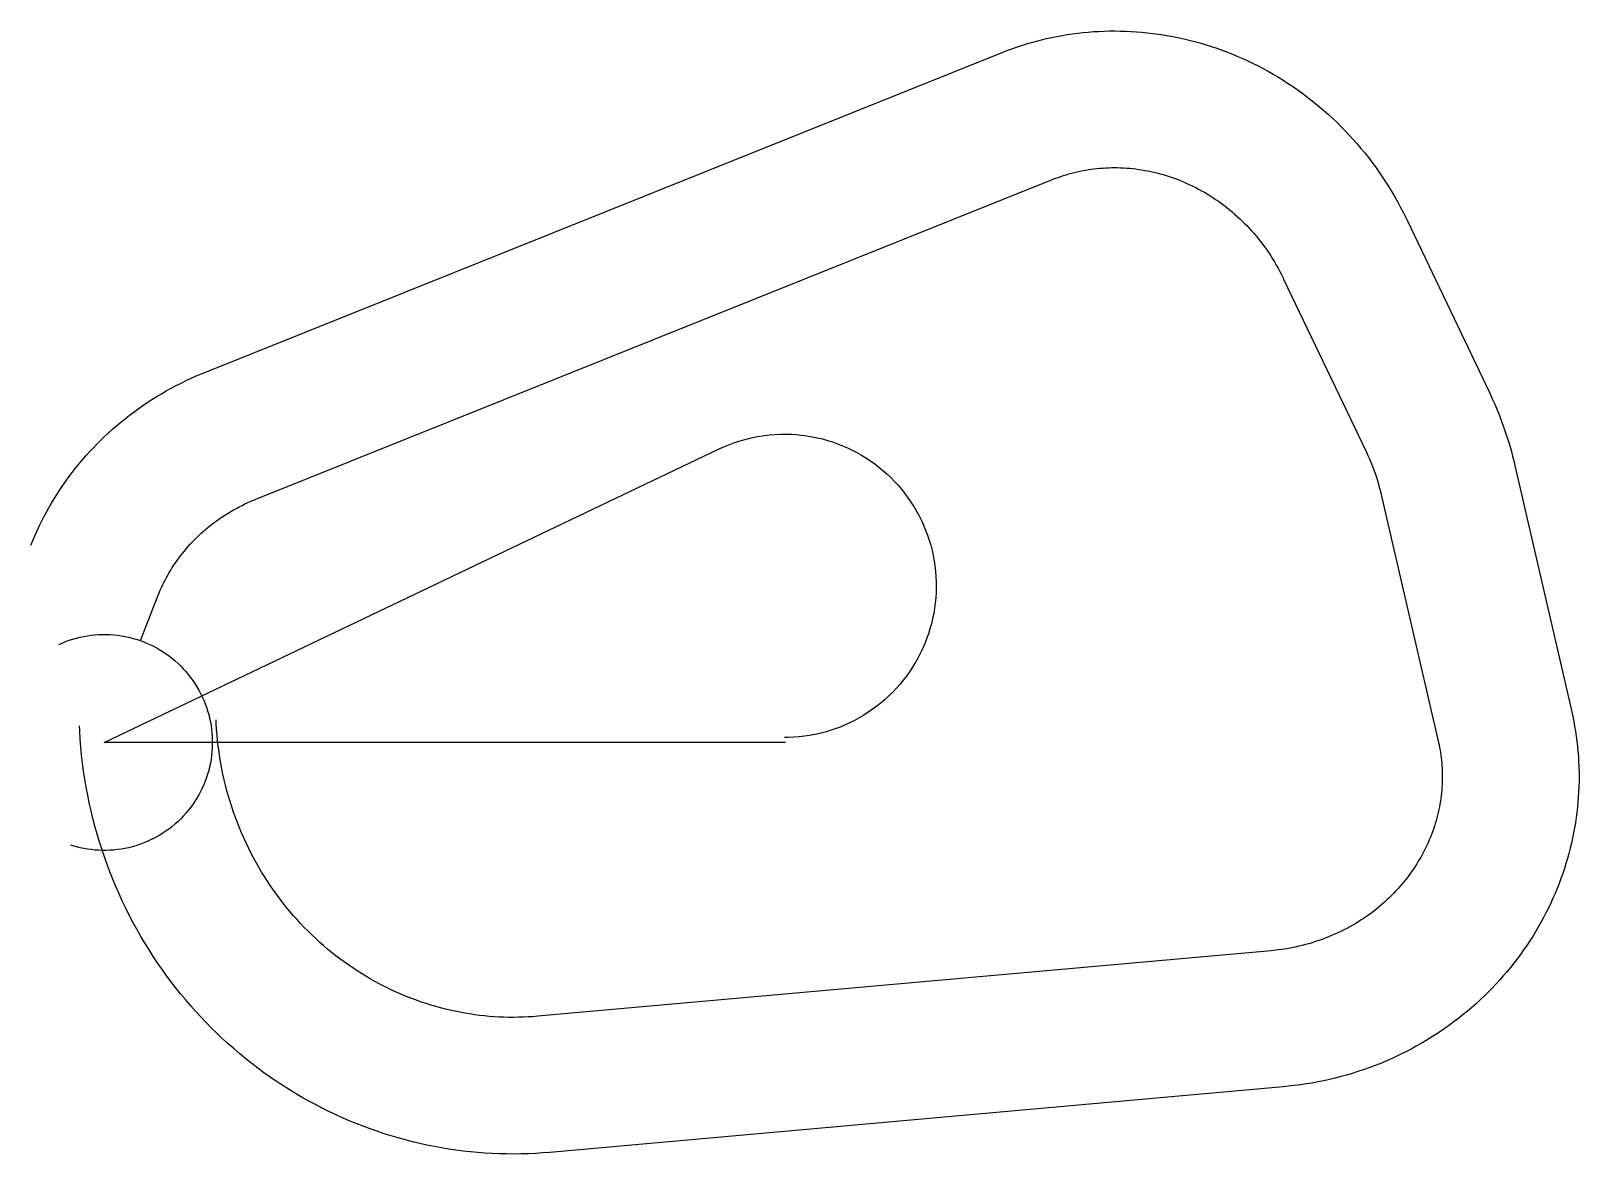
# Model space of a CAD drawing. Header units: metres. Extents: x -2468 to 49618, y -13854 to 23946.
import ezdxf

# ---------------------------------------------------------------- set-up
doc = ezdxf.new("R2010")
doc.units = ezdxf.units.M

msp = doc.modelspace()

# ---------------------------------------------------------------- linework, layer by layer
at = {"layer": 'Boundry', "color": 1}
for p, q in [((3381, 12453), (30207, 23222)), ((5095, 8184), (31921, 18953)), ((43830, 17579), (46613, 11750)), ((39679, 15597), (42462, 9768)), ((47460, 9324), (49371, 1034)), ((42977, 8290), (44889, 0)), ((1212, 3427), (1812, 4951)), ((39258, -7010), (14582, -9217)), ((39668, -11591), (14992, -13799))]:
    msp.add_line(p, q, dxfattribs=at)
at = {"layer": 'NorminalTrack', "color": 1}
msp.add_lwpolyline([(22921, 0), (0, 0), (20684, 9877), (20684, 9877), (20846, 9951), (21011, 10019), (21178, 10082), (21347, 10138), (21517, 10189), (21690, 10234), (21864, 10272), (22039, 10305), (22215, 10331), (22393, 10351), (22570, 10365), (22748, 10373), (22926, 10375), (23105, 10370), (23283, 10360), (23460, 10343), (23637, 10319), (23812, 10290), (23987, 10255), (24160, 10213), (24332, 10166), (24502, 10112), (24670, 10053), (24836, 9987), (25000, 9916), (25160, 9840), (25319, 9757), (25474, 9670), (25626, 9577), (25774, 9478), (25919, 9375), (26061, 9267), (26198, 9153), (26332, 9035), (26461, 8913), (26586, 8786), (26707, 8654), (26823, 8519), (26934, 8379), (27040, 8236), (27141, 8089), (27236, 7939), (27327, 7785), (27412, 7629), (27492, 7469), (27566, 7307), (27634, 7143), (27696, 6976), (27753, 6807), (27804, 6636), (27848, 6463), (27887, 6289), (27920, 6114), (27946, 5938), (27966, 5761), (27980, 5583), (27988, 5405), (27990, 5227), (27985, 5049), (27975, 4871), (27957, 4693), (27934, 4517), (27905, 4341), (27870, 4166), (27828, 3993), (27780, 3821), (27727, 3651), (27668, 3483), (27602, 3317), (27531, 3154), (27455, 2993), (27372, 2835), (27285, 2680), (27192, 2528), (27093, 2379), (26990, 2234), (26881, 2092), (26768, 1955), (26650, 1821), (26528, 1692), (26400, 1567), (26269, 1447), (26134, 1331), (25994, 1220), (25851, 1114), (25704, 1013), (25554, 917), (25400, 826), (25244, 741), (25084, 662), (24922, 588), (24758, 519), (24591, 457), (24422, 400), (24251, 350), (24078, 305), (23904, 266), (23729, 234), (23553, 207), (23376, 187), (23198, 173), (23020, 165), (22884, 163)], dxfattribs=at)
at = {"layer": 'WindSpiral', "color": 5}
for points in [[(30207, 23222), (30368, 23285), (30531, 23345), (30695, 23403), (30860, 23458), (31027, 23510), (31194, 23559), (31363, 23606), (31533, 23649), (31705, 23690), (31877, 23728), (32050, 23763), (32224, 23795), (32399, 23823), (32575, 23849), (32751, 23872), (32928, 23892), (33106, 23909), (33285, 23922), (33464, 23933), (33644, 23940), (33824, 23945), (34004, 23946), (34185, 23944), (34366, 23939), (34547, 23930), (34729, 23919), (34910, 23904), (35092, 23886), (35274, 23865), (35455, 23841), (35637, 23813), (35818, 23783), (35999, 23749), (36180, 23711), (36361, 23671), (36541, 23627), (36720, 23580), (36900, 23530), (37078, 23477), (37256, 23420), (37433, 23361), (37610, 23298), (37786, 23231), (37961, 23162), (38135, 23090), (38308, 23014), (38480, 22935), (38650, 22853), (38820, 22768), (38989, 22680), (39156, 22589), (39322, 22494), (39487, 22397), (39650, 22296), (39811, 22193), (39972, 22086), (40130, 21977), (40287, 21864), (40442, 21749), (40596, 21631), (40747, 21509), (40897, 21385), (41045, 21259), (41191, 21129), (41335, 20997), (41476, 20862), (41616, 20724), (41753, 20583), (41889, 20440), (42021, 20294), (42152, 20146), (42280, 19995), (42406, 19842), (42529, 19686), (42650, 19528), (42768, 19368), (42884, 19205), (42997, 19040), (43107, 18873), (43214, 18703), (43319, 18531), (43421, 18358), (43520, 18182), (43616, 18004), (43709, 17824), (43799, 17642), (43830, 17579)], [(31921, 18953), (32007, 18987), (32095, 19019), (32183, 19050), (32272, 19080), (32362, 19108), (32453, 19135), (32544, 19160), (32636, 19184), (32729, 19206), (32823, 19226), (32918, 19245), (33013, 19263), (33108, 19279), (33205, 19293), (33302, 19305), (33399, 19316), (33497, 19325), (33596, 19333), (33695, 19339), (33794, 19343), (33894, 19345), (33994, 19346), (34094, 19345), (34195, 19342), (34296, 19337), (34398, 19331), (34499, 19323), (34601, 19313), (34703, 19301), (34805, 19287), (34907, 19272), (35009, 19254), (35112, 19235), (35214, 19214), (35316, 19191), (35418, 19166), (35520, 19140), (35622, 19111), (35724, 19081), (35825, 19049), (35926, 19015), (36027, 18979), (36128, 18941), (36228, 18901), (36328, 18859), (36427, 18816), (36526, 18770), (36625, 18723), (36723, 18674), (36820, 18623), (36917, 18570), (37013, 18516), (37109, 18459), (37203, 18401), (37298, 18340), (37391, 18278), (37483, 18214), (37575, 18149), (37666, 18081), (37756, 18012), (37844, 17941), (37932, 17868), (38019, 17794), (38105, 17717), (38190, 17639), (38274, 17560), (38356, 17478), (38437, 17395), (38517, 17310), (38596, 17224), (38674, 17136), (38750, 17046), (38825, 16955), (38898, 16862), (38970, 16768), (39041, 16672), (39110, 16575), (39178, 16476), (39244, 16376), (39308, 16274), (39371, 16171), (39432, 16066), (39492, 15961), (39550, 15853), (39606, 15745), (39660, 15635), (39679, 15597)], [(-2468, 6636), (-2403, 6797), (-2335, 6958), (-2264, 7117), (-2190, 7276), (-2113, 7433), (-2034, 7590), (-1951, 7745), (-1866, 7900), (-1777, 8053), (-1686, 8204), (-1592, 8355), (-1495, 8504), (-1396, 8651), (-1294, 8798), (-1189, 8942), (-1081, 9085), (-970, 9227), (-857, 9367), (-741, 9505), (-623, 9641), (-502, 9775), (-378, 9908), (-252, 10039), (-124, 10167), (8, 10294), (141, 10418), (277, 10541), (415, 10661), (556, 10779), (699, 10895), (844, 11009), (992, 11120), (1142, 11229), (1293, 11335), (1447, 11439), (1603, 11540), (1762, 11639), (1922, 11735), (2084, 11829), (2248, 11920), (2414, 12008), (2581, 12094), (2751, 12176), (2922, 12256), (3095, 12333), (3269, 12407), (3381, 12453)], [(46613, 11750), (46699, 11565), (46782, 11380), (46862, 11192), (46939, 11002), (47012, 10811), (47082, 10619), (47149, 10425), (47213, 10229), (47273, 10032), (47330, 9833), (47384, 9634), (47434, 9433), (47460, 9324)], [(42462, 9768), (42514, 9656), (42564, 9543), (42613, 9430), (42659, 9315), (42704, 9198), (42747, 9081), (42787, 8963), (42826, 8844), (42863, 8723), (42898, 8602), (42931, 8480), (42961, 8357), (42977, 8290)], [(1812, 4951), (1847, 5038), (1884, 5124), (1922, 5210), (1962, 5296), (2004, 5382), (2047, 5466), (2092, 5551), (2138, 5635), (2187, 5719), (2236, 5801), (2288, 5884), (2341, 5966), (2396, 6047), (2452, 6127), (2510, 6207), (2569, 6286), (2630, 6364), (2693, 6441), (2757, 6518), (2823, 6593), (2890, 6668), (2959, 6742), (3029, 6815), (3101, 6887), (3174, 6958), (3249, 7027), (3326, 7096), (3403, 7164), (3483, 7230), (3563, 7296), (3645, 7360), (3729, 7422), (3813, 7484), (3899, 7544), (3987, 7603), (4076, 7661), (4166, 7717), (4257, 7772), (4350, 7826), (4443, 7878), (4538, 7928), (4634, 7977), (4732, 8025), (4830, 8071), (4930, 8115), (5030, 8158), (5095, 8184)], [(-1536, 3294), (-1420, 3346), (-1303, 3393), (-1183, 3437), (-1063, 3476), (-941, 3511), (-818, 3542), (-694, 3568), (-569, 3590), (-443, 3608), (-317, 3621), (-190, 3630), (-63, 3634), (63, 3634), (190, 3630), (317, 3621), (443, 3608), (569, 3590), (694, 3568), (818, 3542), (941, 3511), (1063, 3476), (1183, 3437), (1303, 3393), (1420, 3346), (1536, 3294), (1650, 3239), (1762, 3179), (1872, 3116), (1980, 3048), (2085, 2977), (2188, 2903), (2287, 2825), (2385, 2743), (2479, 2658), (2570, 2570), (2658, 2479), (2743, 2385), (2825, 2287), (2903, 2188), (2977, 2085), (3048, 1980), (3116, 1872), (3179, 1762), (3239, 1650), (3294, 1536), (3346, 1420), (3393, 1303), (3437, 1183), (3476, 1063), (3511, 941), (3542, 818), (3568, 694), (3590, 569), (3608, 443), (3621, 317), (3630, 190), (3634, 63), (3634, -63), (3630, -190), (3621, -317), (3608, -443), (3590, -569), (3568, -694), (3542, -818), (3511, -941), (3476, -1063), (3437, -1183), (3393, -1303), (3346, -1420), (3294, -1536), (3239, -1650), (3179, -1762), (3116, -1872), (3048, -1980), (2977, -2085), (2903, -2188), (2825, -2287), (2743, -2385), (2658, -2479), (2570, -2570), (2479, -2658), (2385, -2743), (2287, -2825), (2188, -2903), (2085, -2977), (1980, -3048), (1872, -3116), (1762, -3179), (1650, -3239), (1536, -3294), (1420, -3346), (1303, -3393), (1183, -3437), (1063, -3476), (941, -3511), (818, -3542), (694, -3568), (569, -3590), (443, -3608), (317, -3621), (190, -3630), (63, -3634), (-63, -3634), (-190, -3630), (-317, -3621), (-443, -3608), (-569, -3590), (-694, -3568), (-818, -3542), (-941, -3511), (-1063, -3476), (-1123, -3457)], [(14992, -13799), (14751, -13818), (14509, -13833), (14267, -13844), (14024, -13851), (13781, -13854), (13537, -13852), (13293, -13846), (13049, -13836), (12805, -13822), (12561, -13803), (12316, -13780), (12072, -13752), (11828, -13721), (11584, -13685), (11341, -13645), (11098, -13600), (10855, -13551), (10613, -13498), (10372, -13440), (10131, -13379), (9891, -13313), (9652, -13242), (9414, -13168), (9177, -13089), (8941, -13006), (8706, -12919), (8472, -12827), (8240, -12731), (8009, -12631), (7779, -12527), (7551, -12419), (7325, -12307), (7100, -12190), (6877, -12070), (6656, -11945), (6437, -11817), (6220, -11684), (6005, -11548), (5792, -11407), (5581, -11263), (5372, -11115), (5166, -10963), (4962, -10807), (4761, -10648), (4562, -10484), (4366, -10318), (4172, -10147), (3981, -9973), (3793, -9795), (3608, -9614), (3426, -9429), (3247, -9241), (3071, -9050), (2898, -8855), (2728, -8657), (2562, -8456), (2399, -8252), (2239, -8045), (2083, -7834), (1930, -7621), (1781, -7404), (1635, -7185), (1493, -6963), (1355, -6738), (1220, -6511), (1089, -6281), (962, -6048), (839, -5813), (720, -5576), (605, -5336), (495, -5094), (388, -4850), (285, -4603), (187, -4354), (92, -4104), (2, -3851), (-83, -3597), (-165, -3341), (-242, -3083), (-314, -2823), (-382, -2562), (-446, -2300), (-505, -2036), (-559, -1770), (-609, -1504), (-655, -1236), (-695, -967), (-731, -697), (-763, -426), (-789, -155), (-811, 118), (-829, 391), (-837, 555)], [(14582, -9217), (14421, -9230), (14259, -9240), (14097, -9247), (13935, -9252), (13772, -9254), (13608, -9253), (13445, -9249), (13281, -9242), (13117, -9232), (12953, -9219), (12788, -9204), (12624, -9186), (12459, -9164), (12295, -9140), (12131, -9113), (11967, -9083), (11803, -9050), (11639, -9014), (11476, -8975), (11313, -8933), (11150, -8888), (10988, -8841), (10827, -8790), (10666, -8737), (10506, -8680), (10346, -8621), (10187, -8559), (10029, -8494), (9872, -8425), (9715, -8355), (9560, -8281), (9405, -8204), (9252, -8125), (9100, -8042), (8948, -7957), (8798, -7869), (8650, -7779), (8502, -7685), (8356, -7589), (8212, -7490), (8069, -7388), (7927, -7284), (7787, -7177), (7649, -7067), (7512, -6955), (7377, -6840), (7243, -6723), (7112, -6603), (6982, -6480), (6855, -6355), (6729, -6228), (6605, -6098), (6484, -5965), (6364, -5831), (6246, -5694), (6131, -5554), (6018, -5413), (5907, -5269), (5799, -5123), (5693, -4975), (5589, -4825), (5488, -4672), (5389, -4518), (5293, -4362), (5199, -4203), (5108, -4043), (5020, -3881), (4934, -3717), (4851, -3551), (4771, -3384), (4693, -3215), (4619, -3044), (4547, -2872), (4478, -2698), (4412, -2522), (4349, -2345), (4289, -2167), (4232, -1987), (4178, -1806), (4127, -1624), (4079, -1441), (4034, -1256), (3993, -1071), (3954, -884), (3919, -696), (3887, -508), (3859, -318), (3833, -128), (3811, 63), (3792, 255), (3777, 447), (3765, 640), (3759, 757)], [(49371, 1034), (49407, 870), (49441, 706), (49471, 541), (49499, 375), (49524, 208), (49546, 40), (49565, -128), (49581, -297), (49595, -467), (49605, -637), (49612, -807), (49617, -978), (49618, -1150), (49617, -1322), (49612, -1494), (49605, -1666), (49594, -1839), (49580, -2012), (49564, -2184), (49544, -2357), (49521, -2530), (49495, -2703), (49466, -2875), (49434, -3048), (49399, -3220), (49361, -3392), (49320, -3563), (49276, -3734), (49228, -3905), (49178, -4075), (49124, -4244), (49068, -4413), (49008, -4582), (48945, -4749), (48880, -4916), (48811, -5082), (48739, -5246), (48664, -5410), (48587, -5573), (48506, -5735), (48422, -5896), (48335, -6056), (48246, -6214), (48153, -6371), (48058, -6527), (47959, -6681), (47858, -6834), (47754, -6985), (47647, -7135), (47537, -7283), (47425, -7430), (47309, -7575), (47191, -7718), (47071, -7859), (46947, -7999), (46821, -8136), (46693, -8272), (46561, -8405), (46427, -8536), (46291, -8666), (46152, -8793), (46011, -8918), (45867, -9041), (45721, -9161), (45573, -9279), (45422, -9395), (45269, -9508), (45114, -9618), (44956, -9727), (44796, -9832), (44635, -9935), (44471, -10036), (44305, -10133), (44137, -10228), (43967, -10320), (43796, -10410), (43622, -10496), (43447, -10580), (43270, -10660), (43091, -10738), (42911, -10813), (42729, -10884), (42545, -10953), (42360, -11018), (42174, -11081), (41986, -11140), (41796, -11196), (41606, -11249), (41414, -11298), (41221, -11344), (41027, -11387), (40832, -11427), (40636, -11463), (40439, -11496), (40241, -11526), (40042, -11552), (39843, -11574), (39668, -11591)], [(44889, 0), (44908, -85), (44925, -171), (44941, -257), (44955, -344), (44968, -431), (44980, -519), (44990, -608), (44999, -697), (45006, -786), (45011, -876), (45015, -967), (45017, -1057), (45018, -1149), (45017, -1240), (45015, -1332), (45011, -1424), (45005, -1517), (44998, -1609), (44989, -1702), (44978, -1795), (44966, -1888), (44952, -1982), (44936, -2075), (44919, -2169), (44900, -2262), (44879, -2356), (44857, -2449), (44833, -2542), (44807, -2636), (44779, -2729), (44750, -2822), (44719, -2915), (44686, -3007), (44651, -3099), (44615, -3191), (44577, -3283), (44537, -3374), (44496, -3465), (44453, -3556), (44408, -3646), (44361, -3735), (44313, -3824), (44263, -3913), (44211, -4001), (44157, -4088), (44102, -4175), (44045, -4261), (43986, -4346), (43926, -4430), (43864, -4514), (43801, -4597), (43735, -4679), (43668, -4760), (43600, -4840), (43530, -4920), (43458, -4998), (43384, -5075), (43310, -5151), (43233, -5227), (43155, -5301), (43075, -5374), (42994, -5445), (42911, -5516), (42827, -5585), (42742, -5653), (42655, -5720), (42566, -5786), (42476, -5850), (42385, -5912), (42292, -5974), (42198, -6034), (42103, -6092), (42006, -6149), (41908, -6204), (41809, -6258), (41709, -6310), (41607, -6361), (41504, -6410), (41400, -6457), (41295, -6503), (41189, -6547), (41081, -6589), (40973, -6630), (40864, -6668), (40753, -6705), (40642, -6740), (40530, -6774), (40417, -6805), (40303, -6834), (40188, -6862), (40072, -6888), (39956, -6911), (39838, -6933), (39721, -6953), (39602, -6970), (39483, -6986), (39363, -7000), (39258, -7010)]]:
    msp.add_lwpolyline(points, dxfattribs=at)

doc.saveas('drawing.dxf')
